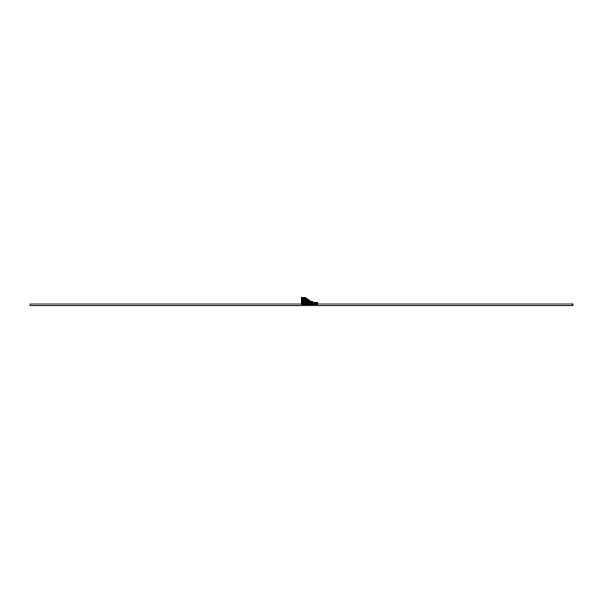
<?xml version="1.0" encoding="UTF-8"?>
<svg xmlns="http://www.w3.org/2000/svg" width="603" height="603" viewBox="0 0 603 603"><rect width="100%" height="100%" fill="white"/><g stroke="black" fill="none" stroke-linecap="round" stroke-linejoin="round"><path stroke-width="0.9" d="M301.5 302.759L308.374 302.676M301.5 302.94L308.374 302.857M301.5 297.505L301.681 304.018M303.309 297.498L303.49 304.018M309.821 301.018L310.002 304.018M310.726 301.394L310.545 304.018M314.525 302.668L314.706 304.018M317.238 302.925L317.057 304.018M317.6 304.018L317.6 302.812L317.419 304.018M317.238 302.804L317.238 304.018M316.877 304.018L316.877 302.796L316.696 304.018M316.515 304.018L316.515 302.774L316.334 304.018M316.153 304.018L316.153 302.744L315.972 304.018M315.791 304.018L315.791 302.714L315.61 304.018M315.429 304.018L315.429 302.668L315.248 304.018M315.067 304.018L315.067 302.616L314.887 304.018M314.525 302.563L314.525 304.018M314.344 304.018L314.344 302.495L314.163 304.018M313.982 304.018L313.982 302.42L313.801 304.018M313.62 304.018L313.62 302.337L313.439 304.018M313.259 304.018L313.259 302.239L313.078 304.018M312.897 304.018L312.897 302.141L312.716 304.018M312.535 304.018L312.535 302.028L312.354 304.018M312.173 304.018L312.173 301.899L311.992 304.018M311.811 304.018L311.811 301.764L311.63 304.018M311.45 304.018L311.45 301.621L311.269 304.018M311.088 304.018L311.088 301.462L310.907 304.018M310.726 301.296L310.726 304.018M310.364 304.018L310.364 301.116L310.183 304.018M309.821 300.927L309.821 304.018M309.641 304.018L309.641 300.716L309.46 304.018M309.279 304.018L309.279 300.498L309.098 304.018M308.917 304.018L308.917 300.256L308.736 304.018M308.555 304.018L308.555 300.008L308.374 304.018M308.193 304.018L308.193 299.744L308.012 304.018M307.832 304.018L307.832 299.457L307.651 304.018M307.47 304.018L307.47 299.156L307.289 304.018M307.108 304.018L307.108 298.854L306.927 304.018M306.746 304.018L306.746 298.591L306.565 304.018M306.384 304.018L306.384 298.357L306.203 304.018M306.023 304.018L306.023 298.153L305.842 304.018M305.661 304.018L305.661 297.98L305.48 304.018M305.299 304.018L305.299 297.829L305.118 304.018M304.937 304.018L304.937 297.701L304.756 304.018M304.575 304.018L304.575 297.596L304.394 304.018M304.214 304.018L304.214 297.513L304.033 304.018M303.852 304.018L303.852 297.452L303.671 304.018M303.309 297.4L303.309 304.018M303.128 304.018L303.128 297.369L302.947 304.018M302.766 304.018L302.766 297.354L302.585 304.018M302.404 304.018L302.404 297.354L302.224 304.018M302.043 304.018L302.043 297.377L301.862 304.018M301.5 297.407L301.5 304.018M572.85 304.018L30.15 304.018L30.15 305.646L572.85 305.646L572.85 304.018"/></g></svg>
